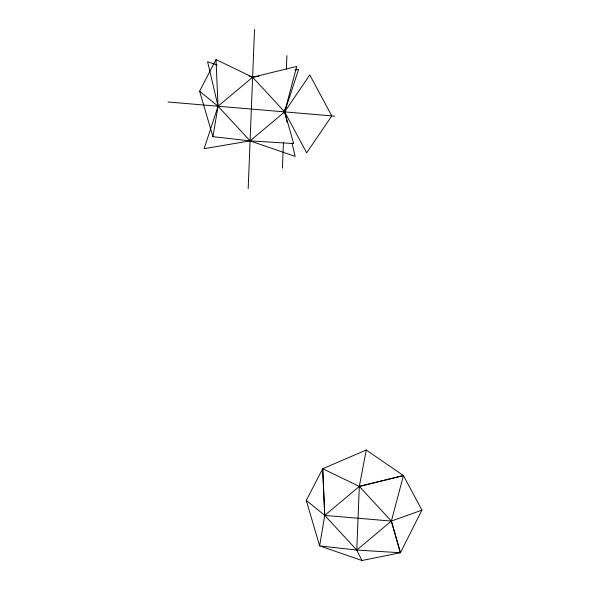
<?xml version="1.0" encoding="UTF-8"?>
<svg xmlns="http://www.w3.org/2000/svg" width="590" height="590" viewBox="0 0 590 590"><rect width="100%" height="100%" fill="white"/><g stroke="black" fill="none" stroke-linecap="round" stroke-linejoin="round"><path stroke-width="0.89" d="M248.184 188.616L254.526 29.5M282.418 168.143L283.436 142.736M284.587 113.7L284.771 109.165M286.364 69.244L286.902 55.63M306.284 500.394L324.743 515.409L359.317 486.418L403.42 475.54L366.257 450.015L359.317 486.418L356.78 550.064L361.95 560.5L400.374 552.742L391.362 521.073L359.317 486.418L322.715 468.748L324.743 515.409L319.64 545.883L306.284 500.394L322.678 468.77L324.743 515.409L356.78 550.064L400.374 552.742M216.021 59.568L199.59 91.214L218.042 106.23L252.623 77.238L296.755 66.427L284.66 111.886L293.68 143.554L250.086 140.885L212.946 136.696L218.042 106.23L216.021 59.568L252.623 77.238L284.66 111.886L306.66 152.862L331.772 115.891L309.772 74.915L284.66 111.886L250.086 140.885L204.118 148.665L218.042 106.23L207.584 61.721L217.113 65.003M403.449 475.606L421.924 510.129L400.433 552.675L391.362 521.073L403.449 475.606L359.317 486.418M421.924 510.129L391.362 521.073L356.78 550.064L319.699 545.912L361.95 560.5M322.715 468.748L366.257 450.015M258.929 76.169L252.623 77.238L249.157 76.044M294.985 70.062L298.584 69.45L284.66 111.886L286.128 118.118M168.076 101.989L334.626 116.134M324.743 515.409L391.362 521.073M218.042 106.23L250.086 140.885L295.125 156.394L291.984 143.046M199.59 91.214L212.946 136.696M286.548 119.903L287.175 122.573"/></g></svg>
